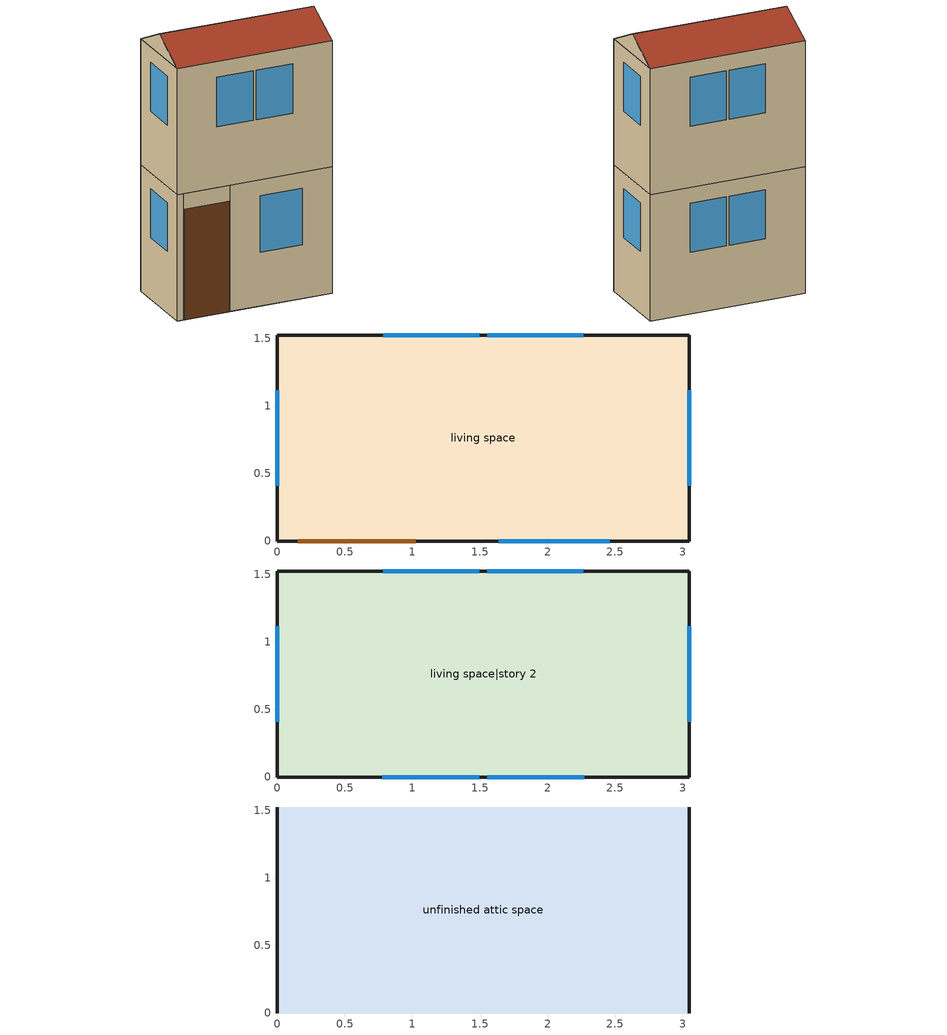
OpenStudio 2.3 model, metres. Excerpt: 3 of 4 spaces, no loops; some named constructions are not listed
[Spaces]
living space
 floor ground (Slab 1): 0,0 0,1.52 3.05,1.52 3.05,0 z0
 wall outside (ExtInsFinWall 3): 0,1.52 0,0 0.13,0 1.05,0 3.05,0 3.05,1.52 0,1.52 z0:2.44
 window (WindowConstruction): 1.64,0 2.46,0 z1.04:2.13; 2.26,1.52 1.55,1.52 / 1.49,1.52 0.79,1.52 / 0,1.12 0,0.41 / 3.05,0.41 3.05,1.12 z1.19:2.13
 door (LivingDoors): 0.15,0 1.02,0 z0:2.13
living space|story 2
 floor to living space (Construction 4): 0,0 0,1.52 3.05,1.52 3.05,0 z2.44
 wall outside (ExtInsFinWall 3): 0,1.52 0,0 3.05,0 3.05,1.52 0,1.52 z2.44:4.88
 window (WindowConstruction): 0.78,0 1.49,0 / 1.55,0 2.27,0 z3.62:4.57; 2.26,1.52 1.55,1.52 / 1.49,1.52 0.79,1.52 / 0,1.12 0,0.41 / 3.05,0.41 3.05,1.12 z3.63:4.57
unfinished attic space
 floor to living space|story 2 (FinInsUnfinUAFloor 1): 0,1.52 3.05,1.52 3.05,0 0,0 z4.88
 wall outside (Construction 1): 0,0.76,5.26 0,1.52,4.88 0,0,4.88; 3.05,0.76,5.26 3.05,0,4.88 3.05,1.52,4.88
 roof outside (UnfinInsExtRoof 2): 3.05,0.76,5.26 0,0.76,5.26 0,0,4.88 3.05,0,4.88; 0,0.76,5.26 3.05,0.76,5.26 3.05,1.52,4.88 0,1.52,4.88
[Material] Roughness=Rough
Name | Thickness {m} | Conductivity {W/m-K} | Density {kg/m3} | Specific Heat {J/kg-K} | Thermal Absorptance | Solar Absorptance | Visible Absorptance
UAAdditionalCeilingIns | 0.12827 | 0.0411049 | 16.0185 | 1046.7
UATrussandIns | 0.0889 | 0.0436607 | 50.7785 | 1165.04
ResFloorCovering | 0.0127 | 0.0433377 | 54.4628 | 1339.776 | 0.9 | 0.9
ResFloorSheathing | 0.01905 | 0.11544 | 512.591 | 1214.172
ResFloorMass | 0.015875 | 0.11544 | 544.628 | 1214.172 | 0.9 | 0.6
ResCeilingMass1 | 0.0127 | 0.160266 | 800.923 | 837.36 | 0.9 | 0.3 | 0.1
[Construction]
RevConstruction 4: ResFloorCovering, ResFloorMass, ResFloorSheathing, ResCeilingMass1
RevFinInsUnfinUAFloor 1: ResCeilingMass1, UAAdditionalCeilingIns, UATrussandIns
[Schedule:Ruleset]
Name | Default Day Schedule
res infil_u 1 clothes dryer exhaust schedule | Schedule Day 9
res nv_u 1 temp schedule | Schedule Day 13
res nv_u 1 avail schedule | Schedule Day 14
[Schedule:Day]
res infil_u 1 bath exhaust schedule allday1; res infil_u 1 bath exhaust schedule allday2; res infil_u 1 bath exhaust schedule allday3; res infil_u 1 bath exhaust schedule allday4; res infil_u 1 bath exhaust schedule allday5; res infil_u 1 bath exhaust schedule allday6; res infil_u 1 bath exhaust schedule allday7; res infil_u 1 bath exhaust schedule allday8; res infil_u 1 bath exhaust schedule allday9; res infil_u 1 bath exhaust schedule allday10; res infil_u 1 bath exhaust schedule allday11; res infil_u 1 bath exhaust schedule allday12: 1, 0, 0, 2, 0, 0, 3, 0, 0, 4, 0, 0, 5, 0, 0, 6, 0, 0, 7, 0, 1, 8, 0, 0, 9, 0, 0, 10, 0, 0, 11, 0, 0, 12, 0, 0, 13, 0, 0, 14, 0, 0, 15, 0, 0, 16, 0, 0, 17, 0, 0, 18, 0, 0, 19, 0, 0, 20, 0, 0, 21, 0, 0, 22, 0, 0, 23, 0, 0, 24, 0, 0
Schedule Day 9; Schedule Day 13; Schedule Day 14: 24, 0, 0
res infil_u 1 clothes dryer exhaust schedule allday1; res infil_u 1 clothes dryer exhaust schedule allday2; res infil_u 1 clothes dryer exhaust schedule allday3; res infil_u 1 clothes dryer exhaust schedule allday4; res infil_u 1 clothes dryer exhaust schedule allday5; res infil_u 1 clothes dryer exhaust schedule allday6; res infil_u 1 clothes dryer exhaust schedule allday7; res infil_u 1 clothes dryer exhaust schedule allday8; res infil_u 1 clothes dryer exhaust schedule allday9; res infil_u 1 clothes dryer exhaust schedule allday10; res infil_u 1 clothes dryer exhaust schedule allday11; res infil_u 1 clothes dryer exhaust schedule allday12: 1, 0, 0, 2, 0, 0, 3, 0, 0, 4, 0, 0, 5, 0, 0, 6, 0, 0, 7, 0, 0, 8, 0, 0, 9, 0, 0, 10, 0, 0, 11, 0, 1, 12, 0, 0, 13, 0, 0, 14, 0, 0, 15, 0, 0, 16, 0, 0, 17, 0, 0, 18, 0, 0, 19, 0, 0, 20, 0, 0, 21, 0, 0, 22, 0, 0, 23, 0, 0, 24, 0, 0
res infil_u 1 range hood schedule allday1; res infil_u 1 range hood schedule allday2; res infil_u 1 range hood schedule allday3; res infil_u 1 range hood schedule allday4; res infil_u 1 range hood schedule allday5; res infil_u 1 range hood schedule allday6; res infil_u 1 range hood schedule allday7; res infil_u 1 range hood schedule allday8; res infil_u 1 range hood schedule allday9; res infil_u 1 range hood schedule allday10; res infil_u 1 range hood schedule allday11; res infil_u 1 range hood schedule allday12: 1, 0, 0, 2, 0, 0, 3, 0, 0, 4, 0, 0, 5, 0, 0, 6, 0, 0, 7, 0, 0, 8, 0, 0, 9, 0, 0, 10, 0, 0, 11, 0, 0, 12, 0, 0, 13, 0, 0, 14, 0, 0, 15, 0, 0, 16, 0, 0, 17, 0, 0, 18, 0, 1, 19, 0, 0, 20, 0, 0, 21, 0, 0, 22, 0, 0, 23, 0, 0, 24, 0, 0
res nv_u 1 temp schedule allday1; res nv_u 1 temp schedule allday2; res nv_u 1 temp schedule allday3; res nv_u 1 temp schedule allday4; res nv_u 1 temp schedule allday11; res nv_u 1 temp schedule allday12: 1, 0, 23.8889, 2, 0, 23.8889, 3, 0, 23.8889, 4, 0, 23.8889, 5, 0, 23.8889, 6, 0, 23.8889, 7, 0, 23.8889, 8, 0, 23.8889, 9, 0, 23.8889, 10, 0, 23.8889, 11, 0, 23.8889, 12, 0, 23.8889, 13, 0, 23.8889, 14, 0, 23.8889, 15, 0, 23.8889, 16, 0, 23.8889, 17, 0, 23.8889, 18, 0, 23.8889, 19, 0, 23.8889, 20, 0, 23.8889, 21, 0, 23.8889, 22, 0, 23.8889, 23, 0, 23.8889, 24, 0, 23.8889
res nv_u 1 temp schedule allday5; res nv_u 1 temp schedule allday6; res nv_u 1 temp schedule allday7; res nv_u 1 temp schedule allday8; res nv_u 1 temp schedule allday9; res nv_u 1 temp schedule allday10: 1, 0, 22.2222, 2, 0, 22.2222, 3, 0, 22.2222, 4, 0, 22.2222, 5, 0, 22.2222, 6, 0, 22.2222, 7, 0, 22.2222, 8, 0, 22.2222, 9, 0, 22.2222, 10, 0, 22.2222, 11, 0, 22.2222, 12, 0, 22.2222, 13, 0, 22.2222, 14, 0, 22.2222, 15, 0, 22.2222, 16, 0, 22.2222, 17, 0, 22.2222, 18, 0, 22.2222, 19, 0, 22.2222, 20, 0, 22.2222, 21, 0, 22.2222, 22, 0, 22.2222, 23, 0, 22.2222, 24, 0, 22.2222
res nv_u 1 availability schedule allday1 on; res nv_u 1 availability schedule allday1 on 1; res nv_u 1 availability schedule allday1 on 2; res nv_u 1 availability schedule allday1 on 3; res nv_u 1 availability schedule allday1 on 4; res nv_u 1 availability schedule allday1 on 5; res nv_u 1 availability schedule allday1 on 6; res nv_u 1 availability schedule allday1 on 7; res nv_u 1 availability schedule allday1 on 8; res nv_u 1 availability schedule allday1 on 9; res nv_u 1 availability schedule allday1 on 10; res nv_u 1 availability schedule allday1 on 11: 1, 0, 1, 2, 0, 1, 3, 0, 1, 4, 0, 1, 5, 0, 1, 6, 0, 1, 7, 0, 1, 8, 0, 1, 9, 0, 1, 10, 0, 1, 11, 0, 1, 12, 0, 1, 13, 0, 1, 14, 0, 1, 15, 0, 1, 16, 0, 1, 17, 0, 1, 18, 0, 1, 19, 0, 1, 20, 0, 1, 21, 0, 1, 22, 0, 1, 23, 0, 1, 24, 0, 1
[Schedule:Rule] Apply Monday=Yes; Apply Wednesday=Yes; Apply Friday=Yes; Date Specification Type=DateRange; Start Day=1
Name | Schedule Ruleset | Rule Order | Day Schedule | Apply Sunday | Apply Tuesday | Apply Thursday | Apply Saturday | Start Month | End Month | End Day
res infil_u 1 clothes dryer exhaust schedule allday ruleset1 | res infil_u 1 clothes dryer exhaust schedule | 11 | res infil_u 1 clothes dryer exhaust schedule allday1 | Yes | Yes | Yes | Yes | 1 | 1 | 31
res infil_u 1 clothes dryer exhaust schedule allday ruleset2 | res infil_u 1 clothes dryer exhaust schedule | 10 | res infil_u 1 clothes dryer exhaust schedule allday2 | Yes | Yes | Yes | Yes | 2 | 2 | 28
res infil_u 1 clothes dryer exhaust schedule allday ruleset3 | res infil_u 1 clothes dryer exhaust schedule | 9 | res infil_u 1 clothes dryer exhaust schedule allday3 | Yes | Yes | Yes | Yes | 3 | 3 | 31
res infil_u 1 clothes dryer exhaust schedule allday ruleset4 | res infil_u 1 clothes dryer exhaust schedule | 8 | res infil_u 1 clothes dryer exhaust schedule allday4 | Yes | Yes | Yes | Yes | 4 | 4 | 30
res infil_u 1 clothes dryer exhaust schedule allday ruleset5 | res infil_u 1 clothes dryer exhaust schedule | 7 | res infil_u 1 clothes dryer exhaust schedule allday5 | Yes | Yes | Yes | Yes | 5 | 5 | 31
res infil_u 1 clothes dryer exhaust schedule allday ruleset6 | res infil_u 1 clothes dryer exhaust schedule | 6 | res infil_u 1 clothes dryer exhaust schedule allday6 | Yes | Yes | Yes | Yes | 6 | 6 | 30
res infil_u 1 clothes dryer exhaust schedule allday ruleset7 | res infil_u 1 clothes dryer exhaust schedule | 5 | res infil_u 1 clothes dryer exhaust schedule allday7 | Yes | Yes | Yes | Yes | 7 | 7 | 31
res infil_u 1 clothes dryer exhaust schedule allday ruleset8 | res infil_u 1 clothes dryer exhaust schedule | 4 | res infil_u 1 clothes dryer exhaust schedule allday8 | Yes | Yes | Yes | Yes | 8 | 8 | 31
res infil_u 1 clothes dryer exhaust schedule allday ruleset9 | res infil_u 1 clothes dryer exhaust schedule | 3 | res infil_u 1 clothes dryer exhaust schedule allday9 | Yes | Yes | Yes | Yes | 9 | 9 | 30
res infil_u 1 clothes dryer exhaust schedule allday ruleset10 | res infil_u 1 clothes dryer exhaust schedule | 2 | res infil_u 1 clothes dryer exhaust schedule allday10 | Yes | Yes | Yes | Yes | 10 | 10 | 31
res infil_u 1 clothes dryer exhaust schedule allday ruleset11 | res infil_u 1 clothes dryer exhaust schedule | 1 | res infil_u 1 clothes dryer exhaust schedule allday11 | Yes | Yes | Yes | Yes | 11 | 11 | 30
res infil_u 1 clothes dryer exhaust schedule allday ruleset12 | res infil_u 1 clothes dryer exhaust schedule | 0 | res infil_u 1 clothes dryer exhaust schedule allday12 | Yes | Yes | Yes | Yes | 12 | 12 | 31
res nv_u 1 temp schedule allday ruleset1 | res nv_u 1 temp schedule | 11 | res nv_u 1 temp schedule allday1 | Yes | Yes | Yes | Yes | 1 | 1 | 31
res nv_u 1 temp schedule allday ruleset2 | res nv_u 1 temp schedule | 10 | res nv_u 1 temp schedule allday2 | Yes | Yes | Yes | Yes | 2 | 2 | 28
res nv_u 1 temp schedule allday ruleset3 | res nv_u 1 temp schedule | 9 | res nv_u 1 temp schedule allday3 | Yes | Yes | Yes | Yes | 3 | 3 | 31
res nv_u 1 temp schedule allday ruleset4 | res nv_u 1 temp schedule | 8 | res nv_u 1 temp schedule allday4 | Yes | Yes | Yes | Yes | 4 | 4 | 30
res nv_u 1 temp schedule allday ruleset5 | res nv_u 1 temp schedule | 7 | res nv_u 1 temp schedule allday5 | Yes | Yes | Yes | Yes | 5 | 5 | 31
res nv_u 1 temp schedule allday ruleset6 | res nv_u 1 temp schedule | 6 | res nv_u 1 temp schedule allday6 | Yes | Yes | Yes | Yes | 6 | 6 | 30
res nv_u 1 temp schedule allday ruleset7 | res nv_u 1 temp schedule | 5 | res nv_u 1 temp schedule allday7 | Yes | Yes | Yes | Yes | 7 | 7 | 31
res nv_u 1 temp schedule allday ruleset8 | res nv_u 1 temp schedule | 4 | res nv_u 1 temp schedule allday8 | Yes | Yes | Yes | Yes | 8 | 8 | 31
res nv_u 1 temp schedule allday ruleset9 | res nv_u 1 temp schedule | 3 | res nv_u 1 temp schedule allday9 | Yes | Yes | Yes | Yes | 9 | 9 | 30
res nv_u 1 temp schedule allday ruleset10 | res nv_u 1 temp schedule | 2 | res nv_u 1 temp schedule allday10 | Yes | Yes | Yes | Yes | 10 | 10 | 31
res nv_u 1 temp schedule allday ruleset11 | res nv_u 1 temp schedule | 1 | res nv_u 1 temp schedule allday11 | Yes | Yes | Yes | Yes | 11 | 11 | 30
res nv_u 1 temp schedule allday ruleset12 | res nv_u 1 temp schedule | 0 | res nv_u 1 temp schedule allday12 | Yes | Yes | Yes | Yes | 12 | 12 | 31
res nv_u 1 availability schedule allday ruleset1 on | res nv_u 1 avail schedule | 11 | res nv_u 1 availability schedule allday1 on |  |  |  |  | 1 | 1 | 31
res nv_u 1 availability schedule allday ruleset2 on | res nv_u 1 avail schedule | 10 | res nv_u 1 availability schedule allday1 on 1 |  |  |  |  | 2 | 2 | 28
res nv_u 1 availability schedule allday ruleset3 on | res nv_u 1 avail schedule | 9 | res nv_u 1 availability schedule allday1 on 2 |  |  |  |  | 3 | 3 | 31
res nv_u 1 availability schedule allday ruleset4 on | res nv_u 1 avail schedule | 8 | res nv_u 1 availability schedule allday1 on 3 |  |  |  |  | 4 | 4 | 30
res nv_u 1 availability schedule allday ruleset5 on | res nv_u 1 avail schedule | 7 | res nv_u 1 availability schedule allday1 on 4 |  |  |  |  | 5 | 5 | 31
res nv_u 1 availability schedule allday ruleset6 on | res nv_u 1 avail schedule | 6 | res nv_u 1 availability schedule allday1 on 5 |  |  |  |  | 6 | 6 | 30
res nv_u 1 availability schedule allday ruleset7 on | res nv_u 1 avail schedule | 5 | res nv_u 1 availability schedule allday1 on 6 |  |  |  |  | 7 | 7 | 31
res nv_u 1 availability schedule allday ruleset8 on | res nv_u 1 avail schedule | 4 | res nv_u 1 availability schedule allday1 on 7 |  |  |  |  | 8 | 8 | 31
res nv_u 1 availability schedule allday ruleset9 on | res nv_u 1 avail schedule | 3 | res nv_u 1 availability schedule allday1 on 8 |  |  |  |  | 9 | 9 | 30
res nv_u 1 availability schedule allday ruleset10 on | res nv_u 1 avail schedule | 2 | res nv_u 1 availability schedule allday1 on 9 |  |  |  |  | 10 | 10 | 31
res nv_u 1 availability schedule allday ruleset11 on | res nv_u 1 avail schedule | 1 | res nv_u 1 availability schedule allday1 on 10 |  |  |  |  | 11 | 11 | 30
res nv_u 1 availability schedule allday ruleset12 on | res nv_u 1 avail schedule | 0 | res nv_u 1 availability schedule allday1 on 11 |  |  |  |  | 12 | 12 | 31
